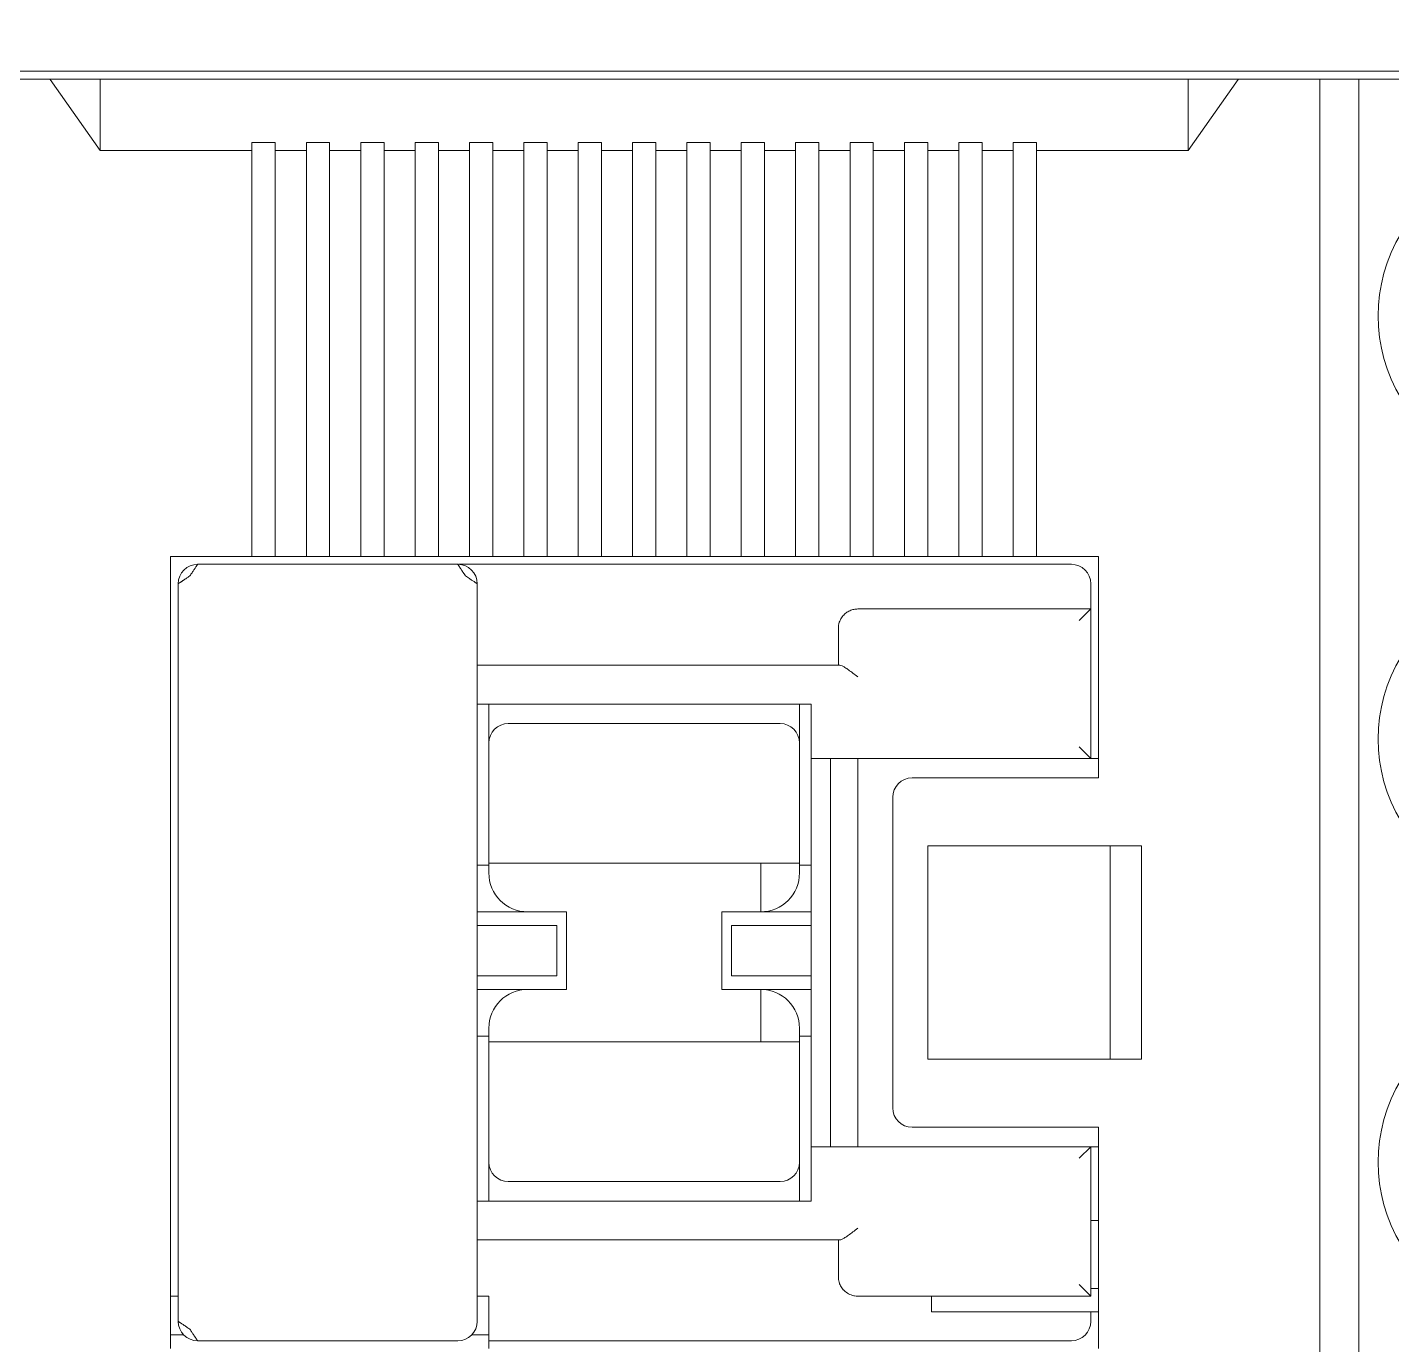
# Model space of a CAD drawing. Header units: millimetres. Extents: x 0 to 5940, y 0 to 4200.
# Drawn here: x 3380.22 to 3415.35, y 2882.21 to 2916.15 of the extents above; entities that cross this region are included whole.
import ezdxf

# ---------------------------------------------------------------- set-up
doc = ezdxf.new("R2010")
doc.units = ezdxf.units.MM
doc.header["$LTSCALE"] = 10
doc.layers.add('가시적인 것(ISO)', color=3, linetype='Continuous', lineweight=5, true_color=0x00ff00)
doc.layers.add('해치(ISO)', color=7, linetype='Continuous', lineweight=5)

msp = doc.modelspace()

# ---------------------------------------------------------------- hatches: boundary and pattern name
at = {"layer": '해치(ISO)'}
h = msp.add_hatch(dxfattribs=at)
h.set_pattern_fill('ANSI31', color=256, scale=254, angle=75.0002, style=0)
h.set_pattern_definition([(120.0002, (0, 0), (-27.49626, -15.87508), [])])
edge = h.paths.add_edge_path()
edge.add_line((3698.305, 3517.714), (3725.805, 3517.714))
edge.add_ellipse((3725.805, 3513.214), major_axis=(0, 4.5), ratio=1, start_angle=270, end_angle=360, ccw=False)
edge.add_line((3730.305, 3513.214), (3730.305, 3485.714))
edge.add_ellipse((3733.305, 3485.714), major_axis=(-3, 0), ratio=1, start_angle=0, end_angle=90)
edge.add_line((3733.305, 3482.714), (3735.305, 3482.714))
edge.add_line((3735.305, 3482.714), (3735.305, 3522.714))
edge.add_line((3735.305, 3522.714), (3695.305, 3522.714))
edge.add_line((3695.305, 3522.714), (3695.305, 3520.714))
edge.add_ellipse((3698.305, 3520.714), major_axis=(-3, 0), ratio=1, start_angle=0, end_angle=90)
edge = h.paths.add_edge_path()
edge.add_line((2939.905, 3482.714), (2941.905, 3482.714))
edge.add_ellipse((2941.905, 3485.714), major_axis=(0, -3), ratio=1, start_angle=0, end_angle=90)
edge.add_line((2944.905, 3485.714), (2944.905, 3513.214))
edge.add_ellipse((2949.405, 3513.214), major_axis=(-4.5, 0), ratio=1, start_angle=270, end_angle=360, ccw=False)
edge.add_line((2949.405, 3517.714), (2976.905, 3517.714))
edge.add_ellipse((2976.905, 3520.714), major_axis=(0, -3), ratio=1, start_angle=0, end_angle=90)
edge.add_line((2979.905, 3520.714), (2979.905, 3522.714))
edge.add_line((2979.905, 3522.714), (2939.905, 3522.714))
edge.add_line((2939.905, 3522.714), (2939.905, 3482.714))
edge = h.paths.add_edge_path()
edge.add_line((2939.905, 2817.314), (2939.905, 2777.314))
edge.add_line((2939.905, 2777.314), (2979.905, 2777.314))
edge.add_line((2979.905, 2777.314), (2979.905, 2779.314))
edge.add_ellipse((2976.905, 2779.314), major_axis=(3, 0), ratio=1, start_angle=0, end_angle=90)
edge.add_line((2976.905, 2782.314), (2949.143, 2782.314))
edge.add_ellipse((2949.143, 2786.814), major_axis=(0, -4.5), ratio=1, start_angle=269.5089, end_angle=360, ccw=False)
edge.add_line((2944.644, 2786.853), (2944.879, 2814.289))
edge.add_ellipse((2941.879, 2814.314), major_axis=(3, -0.026), ratio=1, start_angle=0, end_angle=90.4911)
edge.add_line((2941.879, 2817.314), (2939.905, 2817.314))
edge = h.paths.add_edge_path()
edge.add_line((3730.331, 2814.289), (3730.566, 2786.853))
edge.add_ellipse((3726.066, 2786.814), major_axis=(4.5, 0.039), ratio=1, start_angle=269.5089, end_angle=360, ccw=False)
edge.add_line((3726.066, 2782.314), (3698.305, 2782.314))
edge.add_ellipse((3698.305, 2779.314), major_axis=(0, 3), ratio=1, start_angle=0, end_angle=90)
edge.add_line((3695.305, 2779.314), (3695.305, 2777.314))
edge.add_line((3695.305, 2777.314), (3735.305, 2777.314))
edge.add_line((3735.305, 2777.314), (3735.305, 2817.314))
edge.add_line((3735.305, 2817.314), (3733.331, 2817.314))
edge.add_ellipse((3733.331, 2814.314), major_axis=(0, 3), ratio=1, start_angle=0, end_angle=90.4911)

# ---------------------------------------------------------------- linework, layer by layer
at = {"layer": '가시적인 것(ISO)'}
for p, q in [((3573.605, 2915.014), (3061.605, 2915.014)), ((3380.805, 2914.814), (3378.705, 2914.814)), ((3380.805, 2914.814), (3382.095, 2914.814)), ((3380.805, 2914.814), (3380.805, 2914.8)), ((3382.095, 2912.976), (3380.805, 2914.8)), ((3410.115, 2914.814), (3382.095, 2914.814)), ((3382.095, 2914.814), (3382.095, 2912.976)), ((3410.115, 2914.814), (3411.405, 2914.814)), ((3410.115, 2912.976), (3410.115, 2914.814)), ((3411.405, 2914.8), (3410.115, 2912.976)), ((3413.505, 2914.814), (3411.405, 2914.814)), ((3411.405, 2914.814), (3411.405, 2914.8)), ((3414.505, 2914.814), (3413.505, 2914.814)), ((3413.505, 2914.814), (3413.505, 2878.514)), ((3419.405, 2914.814), (3414.505, 2914.814)), ((3414.505, 2914.814), (3414.505, 2869.814)), ((3386.005, 2913.176), (3386.605, 2913.176)), ((3386.005, 2912.976), (3386.005, 2913.176)), ((3386.605, 2912.976), (3386.605, 2913.176)), ((3387.405, 2912.976), (3387.405, 2913.176)), ((3387.405, 2913.176), (3388.005, 2913.176)), ((3388.005, 2912.976), (3388.005, 2913.176)), ((3388.805, 2912.976), (3388.805, 2913.176)), ((3388.805, 2913.176), (3389.405, 2913.176)), ((3389.405, 2912.976), (3389.405, 2913.176)), ((3390.205, 2912.976), (3390.205, 2913.176)), ((3390.205, 2913.176), (3390.805, 2913.176)), ((3390.805, 2912.976), (3390.805, 2913.176)), ((3391.605, 2912.976), (3391.605, 2913.176)), ((3391.605, 2913.176), (3392.205, 2913.176)), ((3392.205, 2912.976), (3392.205, 2913.176)), ((3393.005, 2912.976), (3393.005, 2913.176)), ((3393.005, 2913.176), (3393.605, 2913.176)), ((3393.605, 2912.976), (3393.605, 2913.176)), ((3394.405, 2912.976), (3394.405, 2913.176)), ((3394.405, 2913.176), (3395.005, 2913.176)), ((3395.005, 2912.976), (3395.005, 2913.176)), ((3395.805, 2912.976), (3395.805, 2913.176)), ((3395.805, 2913.176), (3396.405, 2913.176)), ((3396.405, 2912.976), (3396.405, 2913.176)), ((3397.205, 2912.976), (3397.205, 2913.176)), ((3397.205, 2913.176), (3397.805, 2913.176)), ((3397.805, 2912.976), (3397.805, 2913.176)), ((3398.605, 2912.976), (3398.605, 2913.176)), ((3398.605, 2913.176), (3399.205, 2913.176)), ((3399.205, 2912.976), (3399.205, 2913.176)), ((3400.005, 2912.976), (3400.005, 2913.176)), ((3400.005, 2913.176), (3400.605, 2913.176)), ((3400.605, 2912.976), (3400.605, 2913.176)), ((3401.405, 2912.976), (3401.405, 2913.176)), ((3401.405, 2913.176), (3402.005, 2913.176)), ((3402.005, 2912.976), (3402.005, 2913.176)), ((3402.805, 2912.976), (3402.805, 2913.176)), ((3402.805, 2913.176), (3403.405, 2913.176)), ((3403.405, 2912.976), (3403.405, 2913.176)), ((3404.205, 2912.976), (3404.205, 2913.176)), ((3404.205, 2913.176), (3404.805, 2913.176)), ((3404.805, 2912.976), (3404.805, 2913.176)), ((3405.605, 2912.976), (3405.605, 2913.176)), ((3405.605, 2913.176), (3406.205, 2913.176)), ((3406.205, 2912.976), (3406.205, 2913.176)), ((3386.005, 2912.976), (3382.095, 2912.976)), ((3386.005, 2912.976), (3386.005, 2902.514)), ((3387.405, 2912.976), (3386.605, 2912.976)), ((3386.605, 2912.976), (3386.605, 2902.514)), ((3387.405, 2912.976), (3387.405, 2902.514)), ((3388.805, 2912.976), (3388.005, 2912.976)), ((3388.005, 2912.976), (3388.005, 2902.514)), ((3388.805, 2912.976), (3388.805, 2902.514)), ((3390.205, 2912.976), (3389.405, 2912.976)), ((3389.405, 2912.976), (3389.405, 2902.514)), ((3390.205, 2912.976), (3390.205, 2902.514)), ((3391.605, 2912.976), (3390.805, 2912.976)), ((3390.805, 2912.976), (3390.805, 2902.514)), ((3391.605, 2912.976), (3391.605, 2902.514)), ((3393.005, 2912.976), (3392.205, 2912.976)), ((3392.205, 2912.976), (3392.205, 2902.514)), ((3393.005, 2912.976), (3393.005, 2902.514)), ((3394.405, 2912.976), (3393.605, 2912.976)), ((3393.605, 2912.976), (3393.605, 2902.514)), ((3394.405, 2912.976), (3394.405, 2902.514)), ((3395.805, 2912.976), (3395.005, 2912.976)), ((3395.005, 2912.976), (3395.005, 2902.514)), ((3395.805, 2912.976), (3395.805, 2902.514)), ((3397.205, 2912.976), (3396.405, 2912.976)), ((3396.405, 2912.976), (3396.405, 2902.514)), ((3397.205, 2912.976), (3397.205, 2902.514)), ((3398.605, 2912.976), (3397.805, 2912.976)), ((3397.805, 2912.976), (3397.805, 2902.514)), ((3398.605, 2912.976), (3398.605, 2902.514)), ((3400.005, 2912.976), (3399.205, 2912.976)), ((3399.205, 2912.976), (3399.205, 2902.514)), ((3400.005, 2912.976), (3400.005, 2902.514)), ((3401.405, 2912.976), (3400.605, 2912.976)), ((3400.605, 2912.976), (3400.605, 2902.514)), ((3401.405, 2912.976), (3401.405, 2902.514)), ((3402.805, 2912.976), (3402.005, 2912.976)), ((3402.005, 2912.976), (3402.005, 2902.514)), ((3402.805, 2912.976), (3402.805, 2902.514)), ((3404.205, 2912.976), (3403.405, 2912.976)), ((3403.405, 2912.976), (3403.405, 2902.514)), ((3404.205, 2912.976), (3404.205, 2902.514)), ((3405.605, 2912.976), (3404.805, 2912.976)), ((3404.805, 2912.976), (3404.805, 2902.514)), ((3405.605, 2912.976), (3405.605, 2902.514)), ((3410.115, 2912.976), (3406.205, 2912.976)), ((3406.205, 2912.976), (3406.205, 2902.514)), ((3386.005, 2902.514), (3383.905, 2902.514)), ((3383.905, 2902.514), (3383.905, 2882.114)), ((3391.305, 2902.314), (3384.605, 2902.314)), ((3386.005, 2902.514), (3386.605, 2902.514)), ((3387.405, 2902.514), (3386.605, 2902.514)), ((3387.405, 2902.514), (3388.005, 2902.514)), ((3388.805, 2902.514), (3388.005, 2902.514)), ((3388.805, 2902.514), (3389.405, 2902.514)), ((3390.205, 2902.514), (3389.405, 2902.514)), ((3390.205, 2902.514), (3390.805, 2902.514)), ((3391.605, 2902.514), (3390.805, 2902.514)), ((3391.305, 2902.314), (3391.305, 2902.314)), ((3407.105, 2902.314), (3391.327, 2902.314)), ((3391.605, 2902.514), (3392.205, 2902.514)), ((3393.005, 2902.514), (3392.205, 2902.514)), ((3393.005, 2902.514), (3393.605, 2902.514)), ((3394.405, 2902.514), (3393.605, 2902.514)), ((3394.405, 2902.514), (3395.005, 2902.514)), ((3395.805, 2902.514), (3395.005, 2902.514)), ((3395.805, 2902.514), (3396.405, 2902.514)), ((3397.205, 2902.514), (3396.405, 2902.514)), ((3397.205, 2902.514), (3397.805, 2902.514)), ((3398.605, 2902.514), (3397.805, 2902.514)), ((3398.605, 2902.514), (3399.205, 2902.514)), ((3400.005, 2902.514), (3399.205, 2902.514)), ((3400.005, 2902.514), (3400.605, 2902.514)), ((3401.405, 2902.514), (3400.605, 2902.514)), ((3401.405, 2902.514), (3402.005, 2902.514)), ((3402.805, 2902.514), (3402.005, 2902.514)), ((3402.805, 2902.514), (3403.405, 2902.514)), ((3404.205, 2902.514), (3403.405, 2902.514)), ((3404.205, 2902.514), (3404.805, 2902.514)), ((3405.605, 2902.514), (3404.805, 2902.514)), ((3405.605, 2902.514), (3406.205, 2902.514)), ((3407.805, 2902.514), (3406.205, 2902.514)), ((3407.805, 2896.814), (3407.805, 2902.514)), ((3384.105, 2901.815), (3384.105, 2882.814)), ((3391.805, 2901.814), (3391.805, 2882.814)), ((3407.605, 2901.814), (3407.605, 2901.164)), ((3407.605, 2901.164), (3401.605, 2901.164)), ((3407.605, 2901.164), (3407.305, 2900.864)), ((3407.605, 2901.164), (3407.605, 2897.314)), ((3401.105, 2899.714), (3401.105, 2900.664)), ((3401.146, 2899.714), (3391.805, 2899.714)), ((3400.405, 2898.714), (3391.805, 2898.714)), ((3392.105, 2898.714), (3392.105, 2897.714)), ((3400.105, 2897.714), (3400.105, 2898.714)), ((3400.405, 2898.714), (3400.405, 2897.614)), ((3399.605, 2898.214), (3392.605, 2898.214)), ((3392.105, 2897.714), (3392.105, 2894.614)), ((3400.105, 2894.614), (3400.105, 2897.714)), ((3400.405, 2897.614), (3400.405, 2897.314)), ((3407.605, 2897.314), (3400.405, 2897.314)), ((3400.405, 2887.314), (3400.405, 2897.314)), ((3400.905, 2887.314), (3400.905, 2897.314)), ((3401.605, 2897.314), (3401.605, 2887.314)), ((3407.305, 2897.614), (3407.605, 2897.314)), ((3407.805, 2897.314), (3407.605, 2897.314)), ((3403.005, 2896.814), (3407.805, 2896.814)), ((3402.505, 2888.314), (3402.505, 2896.314)), ((3403.405, 2895.064), (3403.405, 2889.564)), ((3403.405, 2895.064), (3408.913, 2895.064)), ((3408.105, 2895.064), (3408.105, 2889.564)), ((3408.913, 2895.064), (3408.913, 2889.564)), ((3391.805, 2894.564), (3392.105, 2894.564)), ((3392.105, 2894.364), (3392.105, 2894.614)), ((3392.105, 2894.614), (3392.605, 2894.614)), ((3399.605, 2894.614), (3392.605, 2894.614)), ((3399.105, 2893.364), (3399.105, 2894.614)), ((3399.605, 2894.614), (3400.105, 2894.614)), ((3400.105, 2894.614), (3400.105, 2894.364)), ((3400.105, 2894.564), (3400.405, 2894.564)), ((3391.805, 2893.364), (3393.105, 2893.364)), ((3393.105, 2893.364), (3394.105, 2893.364)), ((3394.105, 2891.364), (3394.105, 2893.364)), ((3399.105, 2893.364), (3398.105, 2893.364)), ((3398.105, 2893.364), (3398.105, 2891.364)), ((3400.405, 2893.364), (3399.105, 2893.364)), ((3391.805, 2893.014), (3393.855, 2893.014)), ((3393.855, 2893.014), (3393.855, 2891.714)), ((3398.355, 2893.014), (3400.405, 2893.014)), ((3398.355, 2891.714), (3398.355, 2893.014)), ((3393.855, 2891.714), (3391.805, 2891.714)), ((3400.405, 2891.714), (3398.355, 2891.714)), ((3391.805, 2891.364), (3393.105, 2891.364)), ((3393.105, 2891.364), (3394.105, 2891.364)), ((3399.105, 2891.364), (3398.105, 2891.364)), ((3399.105, 2890.014), (3399.105, 2891.364)), ((3400.405, 2891.364), (3399.105, 2891.364)), ((3392.105, 2890.014), (3392.105, 2890.364)), ((3400.105, 2890.364), (3400.105, 2890.014)), ((3392.105, 2890.164), (3391.805, 2890.164)), ((3392.105, 2890.014), (3392.105, 2886.914)), ((3392.605, 2890.014), (3392.105, 2890.014)), ((3399.605, 2890.014), (3392.605, 2890.014)), ((3400.105, 2890.014), (3399.605, 2890.014)), ((3400.405, 2890.164), (3400.105, 2890.164)), ((3400.105, 2886.914), (3400.105, 2890.014)), ((3408.913, 2889.564), (3403.405, 2889.564)), ((3407.805, 2887.814), (3403.005, 2887.814)), ((3407.805, 2882.114), (3407.805, 2887.814)), ((3400.405, 2887.314), (3407.605, 2887.314)), ((3400.405, 2887.314), (3400.405, 2887.014)), ((3407.605, 2887.314), (3407.305, 2887.014)), ((3407.605, 2887.314), (3407.805, 2887.314)), ((3407.605, 2887.314), (3407.605, 2883.464)), ((3392.105, 2886.914), (3392.105, 2885.914)), ((3400.105, 2885.914), (3400.105, 2886.914)), ((3400.405, 2887.014), (3400.405, 2885.914)), ((3392.605, 2886.414), (3399.605, 2886.414)), ((3400.405, 2885.914), (3391.805, 2885.914)), ((3407.805, 2885.414), (3407.605, 2885.414)), ((3401.146, 2884.914), (3391.805, 2884.914)), ((3401.105, 2883.964), (3401.105, 2884.914)), ((3407.305, 2883.764), (3407.605, 2883.464)), ((3407.805, 2883.664), (3407.605, 2883.664)), ((3384.105, 2883.464), (3383.905, 2883.464)), ((3391.805, 2883.464), (3392.105, 2883.464)), ((3392.105, 2882.314), (3392.105, 2883.464)), ((3401.605, 2883.464), (3407.605, 2883.464)), ((3403.505, 2883.464), (3403.505, 2883.064)), ((3407.605, 2883.064), (3403.505, 2883.064)), ((3407.605, 2883.064), (3407.805, 2883.064)), ((3407.605, 2883.064), (3407.605, 2882.814)), ((3383.905, 2882.464), (3384.248, 2882.464)), ((3384.604, 2882.314), (3391.305, 2882.314)), ((3391.662, 2882.464), (3392.105, 2882.464)), ((3392.105, 2882.114), (3392.105, 2882.314)), ((3392.105, 2882.314), (3407.105, 2882.314))]:
    msp.add_line(p, q, dxfattribs=at)
for centre, radius, start, end in [((3419.105, 2908.714), 4.1, 85.8277, 274.1723), ((3384.605, 2901.814), 0.5, 90, 179.9223), ((3391.305, 2901.814), 0.5, 0, 89.949), ((3407.105, 2901.814), 0.5, 0, 90), ((3419.105, 2897.814), 4.1, 85.8277, 274.1723), ((3392.605, 2897.714), 0.5, 90, 180), ((3399.605, 2897.714), 0.5, 0, 90), ((3403.005, 2896.314), 0.5, 90, 180), ((3393.105, 2894.364), 1, 180, 270), ((3399.105, 2894.364), 1, 270, 0), ((3393.105, 2890.364), 1, 90, 180), ((3399.105, 2890.364), 1, 0, 90), ((3419.105, 2886.914), 4.1, 85.8277, 274.1723), ((3403.005, 2888.314), 0.5, 180, 270), ((3392.605, 2886.914), 0.5, 180, 270), ((3399.605, 2886.914), 0.5, 270, 0), ((3384.605, 2882.814), 0.5, 180, 269.9223), ((3391.305, 2882.814), 0.5, 270, 0), ((3407.105, 2882.814), 0.5, 270, 0)]:
    msp.add_arc(centre, radius, start, end, dxfattribs=at)
msp.add_ellipse((3401.605, 2883.964), major_axis=(0.5, 0), ratio=0.400078, start_param=3.141502, end_param=3.141565, dxfattribs=at)
for points, knots in [([(3384.405, 2902.014), (3384.414, 2902.029), (3384.424, 2902.044), (3384.434, 2902.058), (3384.443, 2902.072), (3384.452, 2902.086), (3384.461, 2902.099), (3384.47, 2902.113), (3384.479, 2902.126), (3384.487, 2902.138), (3384.495, 2902.15), (3384.503, 2902.162), (3384.511, 2902.173), (3384.518, 2902.185), (3384.525, 2902.195), (3384.532, 2902.205), (3384.539, 2902.215), (3384.545, 2902.224), (3384.55, 2902.233), (3384.556, 2902.242), (3384.562, 2902.25), (3384.567, 2902.257), (3384.572, 2902.265), (3384.576, 2902.271), (3384.58, 2902.278), (3384.584, 2902.284), (3384.588, 2902.289), (3384.591, 2902.294), (3384.594, 2902.299), (3384.597, 2902.303), (3384.599, 2902.306), (3384.601, 2902.309), (3384.602, 2902.311), (3384.603, 2902.312), (3384.604, 2902.314), (3384.605, 2902.314), (3384.605, 2902.314)], [0, 0, 0, 0, 0.0833333, 0.0833333, 0.0833333, 0.1666667, 0.1666667, 0.1666667, 0.25, 0.25, 0.25, 0.3333333, 0.3333333, 0.3333333, 0.4166667, 0.4166667, 0.4166667, 0.5, 0.5, 0.5, 0.5833333, 0.5833333, 0.5833333, 0.6666667, 0.6666667, 0.6666667, 0.75, 0.75, 0.75, 0.8333333, 0.8333333, 0.8333333, 0.9166667, 0.9166667, 0.9166667, 1, 1, 1, 1]), ([(3391.505, 2902.014), (3391.493, 2902.032), (3391.481, 2902.049), (3391.47, 2902.066), (3391.465, 2902.074), (3391.46, 2902.082), (3391.454, 2902.089), (3391.451, 2902.094), (3391.448, 2902.099), (3391.445, 2902.103), (3391.443, 2902.106), (3391.441, 2902.109), (3391.439, 2902.112), (3391.43, 2902.127), (3391.421, 2902.14), (3391.412, 2902.153), (3391.411, 2902.155), (3391.41, 2902.156), (3391.409, 2902.158), (3391.407, 2902.16), (3391.406, 2902.163), (3391.404, 2902.165), (3391.399, 2902.173), (3391.393, 2902.181), (3391.389, 2902.188), (3391.387, 2902.19), (3391.386, 2902.192), (3391.385, 2902.194), (3391.379, 2902.202), (3391.374, 2902.21), (3391.369, 2902.218), (3391.367, 2902.22), (3391.366, 2902.222), (3391.365, 2902.224), (3391.361, 2902.23), (3391.357, 2902.235), (3391.354, 2902.241), (3391.353, 2902.243), (3391.351, 2902.244), (3391.35, 2902.246), (3391.349, 2902.249), (3391.347, 2902.251), (3391.346, 2902.253), (3391.345, 2902.254), (3391.343, 2902.256), (3391.342, 2902.258), (3391.339, 2902.263), (3391.336, 2902.268), (3391.333, 2902.272), (3391.331, 2902.275), (3391.33, 2902.277), (3391.328, 2902.279), (3391.327, 2902.282), (3391.325, 2902.284), (3391.323, 2902.286), (3391.322, 2902.289), (3391.32, 2902.292), (3391.318, 2902.294), (3391.317, 2902.296), (3391.316, 2902.298), (3391.314, 2902.3), (3391.313, 2902.301), (3391.312, 2902.303), (3391.311, 2902.304), (3391.31, 2902.306), (3391.309, 2902.308), (3391.308, 2902.309), (3391.307, 2902.31), (3391.307, 2902.311), (3391.306, 2902.312), (3391.306, 2902.312), (3391.306, 2902.312), (3391.305, 2902.313), (3391.305, 2902.314), (3391.305, 2902.315), (3391.305, 2902.317)], [0, 0, 0, 0, 0.1, 0.1, 0.1, 0.1499714, 0.1499714, 0.1499714, 0.1795617, 0.1795617, 0.1795617, 0.2, 0.2, 0.2, 0.3, 0.3, 0.3, 0.3119069, 0.3119069, 0.3119069, 0.3317687, 0.3317687, 0.3317687, 0.4, 0.4, 0.4, 0.4160826, 0.4160826, 0.4160826, 0.5, 0.5, 0.5, 0.5197334, 0.5197334, 0.5197334, 0.578748, 0.578748, 0.578748, 0.6, 0.6, 0.6, 0.6235614, 0.6235614, 0.6235614, 0.6421315, 0.6421315, 0.6421315, 0.7, 0.7, 0.7, 0.7275417, 0.7275417, 0.7275417, 0.7600637, 0.7600637, 0.7600637, 0.8, 0.8, 0.8, 0.8314565, 0.8314565, 0.8314565, 0.8613844, 0.8613844, 0.8613844, 0.9, 0.9, 0.9, 0.9355734, 0.9355734, 0.9355734, 0.9552041, 0.9552041, 0.9552041, 0.9998347, 0.9998347, 0.9998347, 0.9998347]), ([(3384.405, 2902.014), (3384.39, 2902.004), (3384.376, 2901.995), (3384.362, 2901.986), (3384.351, 2901.978), (3384.34, 2901.971), (3384.33, 2901.964), (3384.327, 2901.962), (3384.324, 2901.96), (3384.321, 2901.958), (3384.319, 2901.957), (3384.317, 2901.956), (3384.316, 2901.955), (3384.304, 2901.947), (3384.293, 2901.94), (3384.283, 2901.933), (3384.28, 2901.931), (3384.278, 2901.93), (3384.275, 2901.928), (3384.272, 2901.926), (3384.27, 2901.924), (3384.267, 2901.923), (3384.263, 2901.92), (3384.258, 2901.917), (3384.254, 2901.914), (3384.252, 2901.912), (3384.25, 2901.911), (3384.248, 2901.91), (3384.244, 2901.907), (3384.241, 2901.906), (3384.239, 2901.904), (3384.236, 2901.902), (3384.234, 2901.9), (3384.231, 2901.899), (3384.226, 2901.895), (3384.221, 2901.892), (3384.216, 2901.889), (3384.213, 2901.886), (3384.209, 2901.884), (3384.206, 2901.882), (3384.2, 2901.878), (3384.194, 2901.874), (3384.188, 2901.87), (3384.185, 2901.868), (3384.181, 2901.865), (3384.178, 2901.863), (3384.173, 2901.86), (3384.169, 2901.857), (3384.164, 2901.854), (3384.163, 2901.853), (3384.162, 2901.853), (3384.161, 2901.852), (3384.159, 2901.85), (3384.156, 2901.849), (3384.154, 2901.847), (3384.15, 2901.845), (3384.147, 2901.842), (3384.143, 2901.84), (3384.14, 2901.838), (3384.137, 2901.836), (3384.134, 2901.834), (3384.131, 2901.832), (3384.129, 2901.831), (3384.127, 2901.829), (3384.124, 2901.827), (3384.121, 2901.825), (3384.119, 2901.824), (3384.117, 2901.823), (3384.116, 2901.822), (3384.115, 2901.821), (3384.112, 2901.82), (3384.111, 2901.818), (3384.109, 2901.817), (3384.109, 2901.817), (3384.108, 2901.817), (3384.108, 2901.816), (3384.107, 2901.816), (3384.107, 2901.815), (3384.106, 2901.815), (3384.106, 2901.815), (3384.105, 2901.815), (3384.105, 2901.815), (3384.104, 2901.815), (3384.103, 2901.815), (3384.102, 2901.815)], [0, 0, 0, 0, 0.0833333, 0.0833333, 0.0833333, 0.1489944, 0.1489944, 0.1489944, 0.1666667, 0.1666667, 0.1666667, 0.1779653, 0.1779653, 0.1779653, 0.25, 0.25, 0.25, 0.2671385, 0.2671385, 0.2671385, 0.2861273, 0.2861273, 0.2861273, 0.317474, 0.317474, 0.317474, 0.3333333, 0.3333333, 0.3333333, 0.3560695, 0.3560695, 0.3560695, 0.3747588, 0.3747588, 0.3747588, 0.4166667, 0.4166667, 0.4166667, 0.4452218, 0.4452218, 0.4452218, 0.5, 0.5, 0.5, 0.5340621, 0.5340621, 0.5340621, 0.5833333, 0.5833333, 0.5833333, 0.5944361, 0.5944361, 0.5944361, 0.6230543, 0.6230543, 0.6230543, 0.6666667, 0.6666667, 0.6666667, 0.7122652, 0.7122652, 0.7122652, 0.75, 0.75, 0.75, 0.8009689, 0.8009689, 0.8009689, 0.8333333, 0.8333333, 0.8333333, 0.8912596, 0.8912596, 0.8912596, 0.9166667, 0.9166667, 0.9166667, 0.9500404, 0.9500404, 0.9500404, 0.9713201, 0.9713201, 0.9713201, 0.9996588, 0.9996588, 0.9996588, 0.9996588]), ([(3391.505, 2902.014), (3391.523, 2902.003), (3391.557, 2901.979), (3391.604, 2901.948), (3391.645, 2901.921), (3391.68, 2901.897), (3391.709, 2901.878), (3391.737, 2901.859), (3391.764, 2901.841), (3391.786, 2901.827), (3391.801, 2901.817), (3391.805, 2901.814), (3391.805, 2901.814)], [0, 0, 0, 0, 0.1, 0.2, 0.3, 0.4, 0.5, 0.6, 0.7, 0.8, 0.9, 1, 1, 1, 1]), ([(3401.105, 2900.664), (3401.105, 2900.693), (3401.107, 2900.721), (3401.112, 2900.747), (3401.116, 2900.773), (3401.122, 2900.797), (3401.13, 2900.82), (3401.137, 2900.843), (3401.146, 2900.864), (3401.156, 2900.884), (3401.166, 2900.904), (3401.176, 2900.923), (3401.188, 2900.94), (3401.199, 2900.958), (3401.211, 2900.973), (3401.224, 2900.988), (3401.236, 2901.002), (3401.248, 2901.016), (3401.262, 2901.028), (3401.275, 2901.04), (3401.288, 2901.052), (3401.303, 2901.063), (3401.317, 2901.074), (3401.332, 2901.084), (3401.348, 2901.093), (3401.364, 2901.103), (3401.38, 2901.111), (3401.397, 2901.119), (3401.414, 2901.127), (3401.431, 2901.133), (3401.448, 2901.139), (3401.465, 2901.145), (3401.483, 2901.15), (3401.5, 2901.153), (3401.518, 2901.157), (3401.535, 2901.16), (3401.552, 2901.162), (3401.57, 2901.163), (3401.587, 2901.164), (3401.605, 2901.164)], [0.0000278, 0.0000278, 0.0000278, 0.0000278, 0.0769231, 0.0769231, 0.0769231, 0.1538462, 0.1538462, 0.1538462, 0.2307692, 0.2307692, 0.2307692, 0.3076923, 0.3076923, 0.3076923, 0.3846154, 0.3846154, 0.3846154, 0.4615385, 0.4615385, 0.4615385, 0.5384615, 0.5384615, 0.5384615, 0.6153846, 0.6153846, 0.6153846, 0.6923077, 0.6923077, 0.6923077, 0.7692308, 0.7692308, 0.7692308, 0.8461538, 0.8461538, 0.8461538, 0.9230769, 0.9230769, 0.9230769, 1, 1, 1, 1]), ([(3401.605, 2899.414), (3401.561, 2899.448), (3401.519, 2899.48), (3401.48, 2899.51), (3401.44, 2899.541), (3401.403, 2899.568), (3401.369, 2899.593), (3401.335, 2899.618), (3401.303, 2899.639), (3401.275, 2899.657), (3401.247, 2899.675), (3401.222, 2899.69), (3401.2, 2899.699), (3401.179, 2899.709), (3401.161, 2899.714), (3401.146, 2899.714)], [0, 0, 0, 0, 0.2, 0.2, 0.2, 0.4, 0.4, 0.4, 0.6, 0.6, 0.6, 0.8, 0.8, 0.8, 1, 1, 1, 1]), ([(3401.146, 2884.914), (3401.161, 2884.914), (3401.179, 2884.92), (3401.2, 2884.929), (3401.222, 2884.939), (3401.247, 2884.953), (3401.275, 2884.971), (3401.303, 2884.989), (3401.335, 2885.011), (3401.369, 2885.036), (3401.403, 2885.06), (3401.44, 2885.088), (3401.48, 2885.118), (3401.519, 2885.148), (3401.561, 2885.18), (3401.605, 2885.214)], [0, 0, 0, 0, 0.2, 0.2, 0.2, 0.4, 0.4, 0.4, 0.6, 0.6, 0.6, 0.8, 0.8, 0.8, 1, 1, 1, 1]), ([(3401.11, 2883.889), (3401.11, 2883.892), (3401.109, 2883.896), (3401.109, 2883.899), (3401.106, 2883.92), (3401.105, 2883.942), (3401.105, 2883.964)], [0.8942015, 0.8942015, 0.8942015, 0.8942015, 0.9090909, 0.9090909, 0.9090909, 0.9999833, 0.9999833, 0.9999833, 0.9999833]), ([(3401.234, 2883.629), (3401.234, 2883.629), (3401.233, 2883.63), (3401.233, 2883.63), (3401.219, 2883.646), (3401.206, 2883.661), (3401.195, 2883.678), (3401.183, 2883.695), (3401.173, 2883.712), (3401.163, 2883.729), (3401.154, 2883.747), (3401.146, 2883.765), (3401.138, 2883.784), (3401.134, 2883.796), (3401.129, 2883.808), (3401.126, 2883.821)], [0.4523131, 0.4523131, 0.4523131, 0.4523131, 0.4545455, 0.4545455, 0.4545455, 0.5454545, 0.5454545, 0.5454545, 0.6363636, 0.6363636, 0.6363636, 0.7272727, 0.7272727, 0.7272727, 0.787598, 0.787598, 0.787598, 0.787598]), ([(3401.507, 2883.474), (3401.459, 2883.484), (3401.412, 2883.501), (3401.325, 2883.547), (3401.285, 2883.577), (3401.245, 2883.617), (3401.239, 2883.623), (3401.234, 2883.629)], [0, 0, 0, 0, 0.01480534, 0.01480534, 0.02997491, 0.02997491, 0.03248405, 0.03248405, 0.03248405, 0.03248405]), ([(3401.605, 2883.464), (3401.575, 2883.464), (3401.547, 2883.467), (3401.52, 2883.471), (3401.516, 2883.472), (3401.511, 2883.473), (3401.507, 2883.474)], [0, 0, 0, 0, 0.07310574, 0.07310574, 0.07310574, 0.0851779, 0.0851779, 0.0851779, 0.0851779]), ([(3384.405, 2882.614), (3384.39, 2882.624), (3384.375, 2882.634), (3384.361, 2882.643), (3384.347, 2882.653), (3384.333, 2882.662), (3384.32, 2882.671), (3384.306, 2882.68), (3384.293, 2882.688), (3384.281, 2882.697), (3384.269, 2882.705), (3384.257, 2882.713), (3384.246, 2882.72), (3384.234, 2882.728), (3384.224, 2882.735), (3384.214, 2882.742), (3384.204, 2882.748), (3384.195, 2882.754), (3384.186, 2882.76), (3384.177, 2882.766), (3384.169, 2882.771), (3384.162, 2882.776), (3384.154, 2882.781), (3384.147, 2882.786), (3384.141, 2882.79), (3384.135, 2882.794), (3384.13, 2882.798), (3384.125, 2882.801), (3384.12, 2882.804), (3384.116, 2882.806), (3384.113, 2882.808), (3384.11, 2882.81), (3384.108, 2882.812), (3384.107, 2882.813), (3384.105, 2882.814), (3384.105, 2882.814), (3384.105, 2882.814)], [0, 0, 0, 0, 0.0833333, 0.0833333, 0.0833333, 0.1666667, 0.1666667, 0.1666667, 0.25, 0.25, 0.25, 0.3333333, 0.3333333, 0.3333333, 0.4166667, 0.4166667, 0.4166667, 0.5, 0.5, 0.5, 0.5833333, 0.5833333, 0.5833333, 0.6666667, 0.6666667, 0.6666667, 0.75, 0.75, 0.75, 0.8333333, 0.8333333, 0.8333333, 0.9166667, 0.9166667, 0.9166667, 1, 1, 1, 1]), ([(3384.405, 2882.614), (3384.415, 2882.6), (3384.424, 2882.586), (3384.433, 2882.572), (3384.441, 2882.561), (3384.448, 2882.55), (3384.455, 2882.539), (3384.457, 2882.536), (3384.459, 2882.533), (3384.46, 2882.531), (3384.462, 2882.529), (3384.463, 2882.527), (3384.464, 2882.525), (3384.472, 2882.514), (3384.479, 2882.503), (3384.486, 2882.492), (3384.488, 2882.49), (3384.489, 2882.487), (3384.491, 2882.485), (3384.493, 2882.482), (3384.495, 2882.479), (3384.496, 2882.477), (3384.499, 2882.472), (3384.502, 2882.468), (3384.505, 2882.464), (3384.507, 2882.461), (3384.508, 2882.459), (3384.509, 2882.457), (3384.511, 2882.454), (3384.513, 2882.451), (3384.515, 2882.448), (3384.517, 2882.446), (3384.519, 2882.443), (3384.52, 2882.441), (3384.524, 2882.436), (3384.527, 2882.431), (3384.53, 2882.426), (3384.533, 2882.422), (3384.535, 2882.419), (3384.537, 2882.416), (3384.541, 2882.41), (3384.545, 2882.404), (3384.549, 2882.398), (3384.551, 2882.394), (3384.554, 2882.391), (3384.556, 2882.388), (3384.559, 2882.383), (3384.562, 2882.378), (3384.565, 2882.374), (3384.566, 2882.373), (3384.566, 2882.372), (3384.567, 2882.371), (3384.569, 2882.368), (3384.57, 2882.366), (3384.572, 2882.363), (3384.574, 2882.36), (3384.577, 2882.356), (3384.579, 2882.353), (3384.579, 2882.352), (3384.58, 2882.351), (3384.581, 2882.35), (3384.582, 2882.348), (3384.584, 2882.346), (3384.585, 2882.343), (3384.587, 2882.341), (3384.588, 2882.339), (3384.59, 2882.337), (3384.592, 2882.334), (3384.594, 2882.331), (3384.595, 2882.328), (3384.596, 2882.327), (3384.597, 2882.326), (3384.598, 2882.324), (3384.599, 2882.322), (3384.601, 2882.32), (3384.602, 2882.319), (3384.602, 2882.319), (3384.602, 2882.318), (3384.603, 2882.318), (3384.603, 2882.317), (3384.604, 2882.316), (3384.604, 2882.316), (3384.604, 2882.315), (3384.604, 2882.315), (3384.604, 2882.314), (3384.604, 2882.314), (3384.604, 2882.313), (3384.604, 2882.312)], [0, 0, 0, 0, 0.0833333, 0.0833333, 0.0833333, 0.1489949, 0.1489949, 0.1489949, 0.1666667, 0.1666667, 0.1666667, 0.1779653, 0.1779653, 0.1779653, 0.25, 0.25, 0.25, 0.2671385, 0.2671385, 0.2671385, 0.2861274, 0.2861274, 0.2861274, 0.317474, 0.317474, 0.317474, 0.3333333, 0.3333333, 0.3333333, 0.3560695, 0.3560695, 0.3560695, 0.3747611, 0.3747611, 0.3747611, 0.4166667, 0.4166667, 0.4166667, 0.4452218, 0.4452218, 0.4452218, 0.5, 0.5, 0.5, 0.5340621, 0.5340621, 0.5340621, 0.5833333, 0.5833333, 0.5833333, 0.5944346, 0.5944346, 0.5944346, 0.6230543, 0.6230543, 0.6230543, 0.6666667, 0.6666667, 0.6666667, 0.6794553, 0.6794553, 0.6794553, 0.7122652, 0.7122652, 0.7122652, 0.75, 0.75, 0.75, 0.8009689, 0.8009689, 0.8009689, 0.8333333, 0.8333333, 0.8333333, 0.8912596, 0.8912596, 0.8912596, 0.9166667, 0.9166667, 0.9166667, 0.9500404, 0.9500404, 0.9500404, 0.9713201, 0.9713201, 0.9713201, 0.999667, 0.999667, 0.999667, 0.999667])]:
    msp.add_open_spline(points, degree=3, knots=knots, dxfattribs=at)
msp.add_open_spline([(3401.126, 2883.821), (3401.119, 2883.843), (3401.114, 2883.866), (3401.11, 2883.889)], degree=3, dxfattribs=at)

doc.saveas('drawing.dxf')
